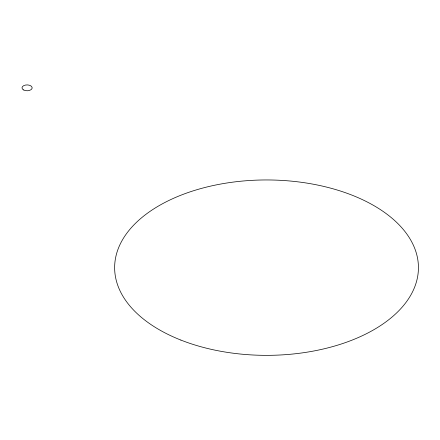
<?xml version="1.0" encoding="UTF-8"?>
<svg xmlns="http://www.w3.org/2000/svg" width="440" height="440" viewBox="0 0 440 440"><rect width="100%" height="100%" fill="white"/><g stroke="black" fill="none" stroke-linecap="round" stroke-linejoin="round"><path stroke-width="0.66" d="M23.518 89.931A5.088 2.937 0 0 0 32.01 88.578A5.088 2.937 0 0 0 25.735 85.008A5.088 2.937 0 0 0 23.518 89.931M180.879 340.076A151.899 87.698 0 0 0 418 274.263A151.899 87.698 0 0 0 200.722 188.612A151.899 87.698 0 0 0 180.879 340.076"/></g></svg>
